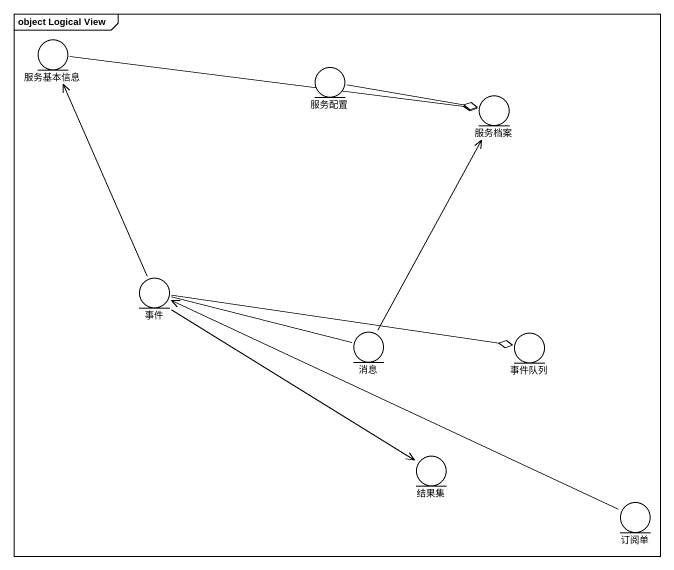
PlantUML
@startuml
mainframe object Logical View
entity 服务基本信息
entity 服务配置
entity 服务档案
entity 事件
entity 消息
entity 事件队列
entity 结果集
entity 订阅单
服务基本信息 -right-o 服务档案
服务配置 -right-o 服务档案
事件 -up-> 服务基本信息
事件 -right- 消息
事件 -right-o 事件队列
事件 --> 结果集
消息 -up-> 服务档案
订阅单 -left-> 事件
@enduml
